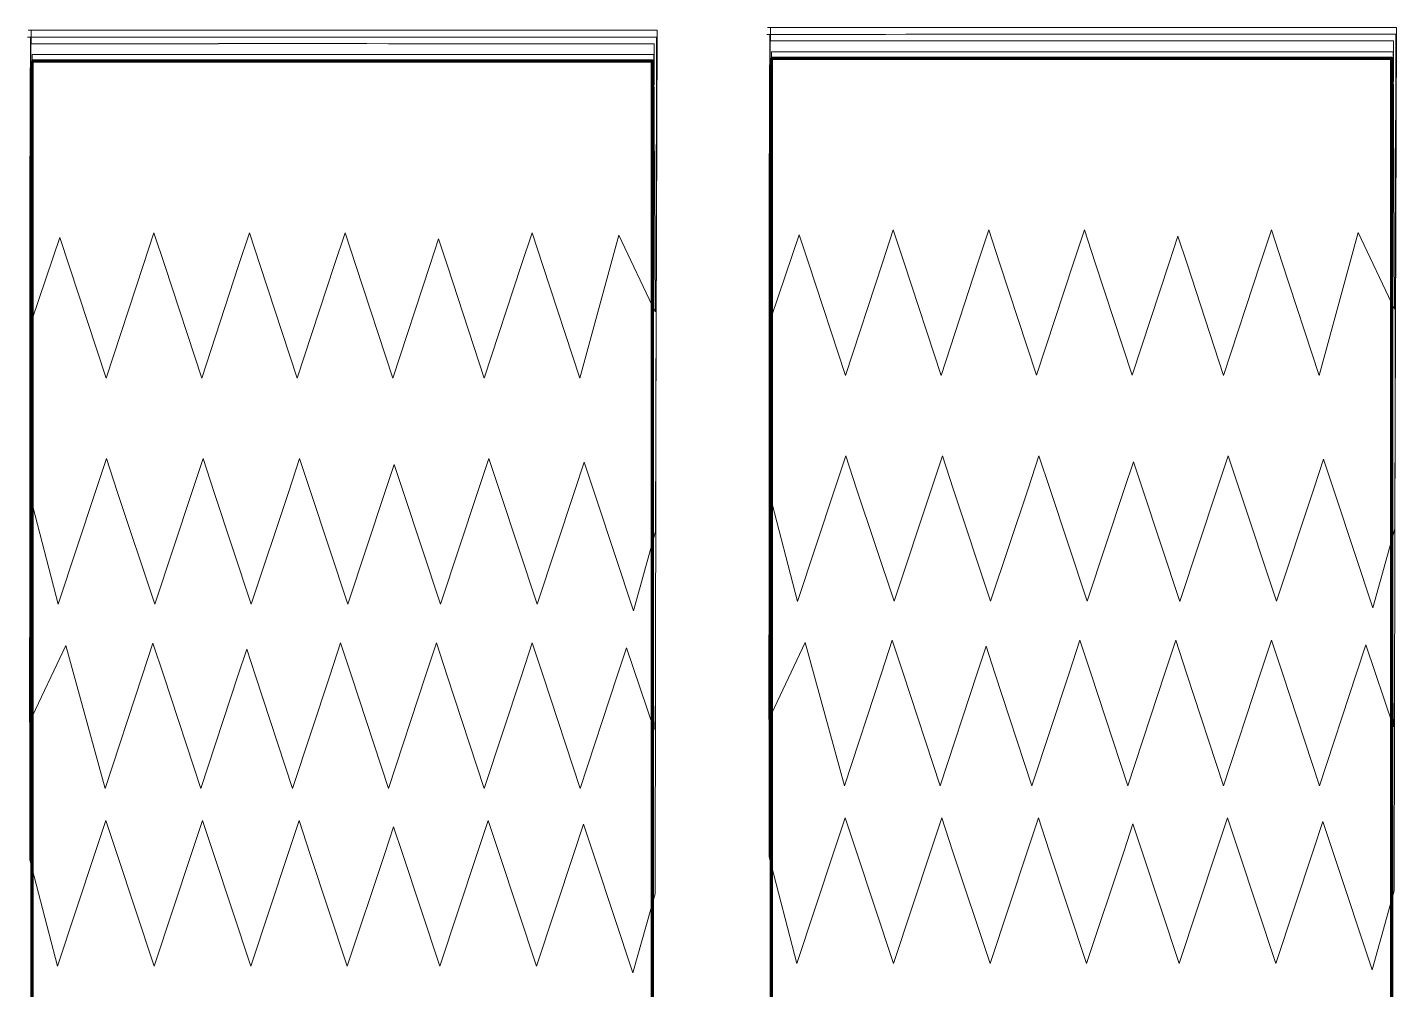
# Model space of a CAD drawing. Header units: centimetres. Extents: x -23.9 to 25.8, y -49.2 to 14.5.
# Drawn here: x 10.92 to 21.95, y 5.87 to 13.63 of the extents above; entities that cross this region are included whole.
import ezdxf

# ---------------------------------------------------------------- set-up
doc = ezdxf.new("R2010")
doc.units = ezdxf.units.CM
doc.header["$MEASUREMENT"] = 0
doc.layers.add('layer 1', color=7, linetype='Continuous')

msp = doc.modelspace()

# ---------------------------------------------------------------- linework, layer by layer
at = {"layer": 'layer 1', "color": 5, "lineweight": 18}
for points, knots in [([(10.95042, 13.6022), (10.93954, 12.96695), (10.94546, 9.83605), (10.94546, 9.83605), (10.94546, 9.83605), (10.94546, 9.83605), (11.16705, 8.97739), (11.16705, 8.97739), (11.16705, 8.97739), (11.16705, 8.97739), (11.46815, 9.88494), (11.46815, 9.88494), (11.46815, 9.88494), (11.46815, 9.88494), (11.5562, 10.15076), (11.5562, 10.15076), (11.5562, 10.15076), (11.5562, 10.15076), (11.64439, 9.88508), (11.64439, 9.88508), (11.64439, 9.88508), (11.64439, 9.88508), (11.94551, 8.97753), (11.94551, 8.97753), (11.94551, 8.97753), (11.94551, 8.97753), (12.2466, 9.88522), (12.2466, 9.88522), (12.2466, 9.88522), (12.2466, 9.88522), (12.33465, 10.1509), (12.33465, 10.1509), (12.33465, 10.1509), (12.33465, 10.1509), (12.42285, 9.88537), (12.42285, 9.88537), (12.42285, 9.88537), (12.42285, 9.88537), (12.72396, 8.97777), (12.72396, 8.97777), (12.72396, 8.97777), (12.72396, 8.97777), (13.02505, 9.88537), (13.02505, 9.88537), (13.02505, 9.88537), (13.02505, 9.88537), (13.11324, 10.15104), (13.11324, 10.15104), (13.11324, 10.15104), (13.11324, 10.15104), (13.2013, 9.88551), (13.2013, 9.88551), (13.2013, 9.88551), (13.2013, 9.88551), (13.50255, 8.97792), (13.50255, 8.97792), (13.50255, 8.97792), (13.50255, 8.97792), (13.8035, 9.88551), (13.8035, 9.88551), (13.8035, 9.88551), (13.8035, 9.88551), (13.8753, 10.10172), (13.8753, 10.10172), (13.8753, 10.10172), (13.8753, 10.10172), (13.94724, 9.88494), (13.94724, 9.88494), (13.94724, 9.88494), (13.94724, 9.88494), (14.24834, 8.97739), (14.24834, 8.97739), (14.24834, 8.97739), (14.24834, 8.97739), (14.54945, 9.88494), (14.54945, 9.88494), (14.54945, 9.88494), (14.54945, 9.88494), (14.6375, 10.15076), (14.6375, 10.15076), (14.6375, 10.15076), (14.6375, 10.15076), (14.72569, 9.88508), (14.72569, 9.88508), (14.72569, 9.88508), (14.72569, 9.88508), (15.02679, 8.97753), (15.02679, 8.97753), (15.02679, 8.97753), (15.02679, 8.97753), (15.3279, 9.88522), (15.3279, 9.88522), (15.3279, 9.88522), (15.3279, 9.88522), (15.40658, 10.1224), (15.40658, 10.1224), (15.40658, 10.1224), (15.40658, 10.1224), (15.50292, 9.83203), (15.50292, 9.83203), (15.50292, 9.83203), (15.50292, 9.83203), (15.80401, 8.92461), (15.80401, 8.92461), (15.80401, 8.92461), (15.80401, 8.92461), (15.98137, 9.56194), (15.98137, 9.56194), (15.98137, 9.56194), (15.98137, 9.56194), (15.99473, 13.60248), (15.99473, 13.60248), (15.99473, 13.60248), (14.42239, 13.60318), (12.60806, 13.60248), (10.92465, 13.6022), (10.92465, 13.6022), (10.92465, 13.6022), (10.95042, 13.6022), (10.95042, 13.6022)], [0, 0, 0, 0, 0.03225806, 0.03225806, 0.03225806, 0.03225806, 0.06451613, 0.06451613, 0.06451613, 0.06451613, 0.09677419, 0.09677419, 0.09677419, 0.09677419, 0.12903226, 0.12903226, 0.12903226, 0.12903226, 0.16129032, 0.16129032, 0.16129032, 0.16129032, 0.19354839, 0.19354839, 0.19354839, 0.19354839, 0.22580645, 0.22580645, 0.22580645, 0.22580645, 0.25806452, 0.25806452, 0.25806452, 0.25806452, 0.29032258, 0.29032258, 0.29032258, 0.29032258, 0.32258065, 0.32258065, 0.32258065, 0.32258065, 0.35483871, 0.35483871, 0.35483871, 0.35483871, 0.38709677, 0.38709677, 0.38709677, 0.38709677, 0.41935484, 0.41935484, 0.41935484, 0.41935484, 0.4516129, 0.4516129, 0.4516129, 0.4516129, 0.48387097, 0.48387097, 0.48387097, 0.48387097, 0.51612903, 0.51612903, 0.51612903, 0.51612903, 0.5483871, 0.5483871, 0.5483871, 0.5483871, 0.58064516, 0.58064516, 0.58064516, 0.58064516, 0.61290323, 0.61290323, 0.61290323, 0.61290323, 0.64516129, 0.64516129, 0.64516129, 0.64516129, 0.67741935, 0.67741935, 0.67741935, 0.67741935, 0.70967742, 0.70967742, 0.70967742, 0.70967742, 0.74193548, 0.74193548, 0.74193548, 0.74193548, 0.77419355, 0.77419355, 0.77419355, 0.77419355, 0.80645161, 0.80645161, 0.80645161, 0.80645161, 0.83870968, 0.83870968, 0.83870968, 0.83870968, 0.87096774, 0.87096774, 0.87096774, 0.87096774, 0.90322581, 0.90322581, 0.90322581, 0.90322581, 0.93548387, 0.93548387, 0.93548387, 0.93548387, 1, 1, 1, 1]), ([(16.90217, 13.56942), (16.89127, 12.934), (16.89721, 6.94038), (16.89721, 6.94038), (16.89721, 6.94038), (16.89721, 6.94038), (17.11879, 6.08186), (17.11879, 6.08186), (17.11879, 6.08186), (17.11879, 6.08186), (17.4199, 6.98941), (17.4199, 6.98941), (17.4199, 6.98941), (17.4199, 6.98941), (17.50809, 7.25509), (17.50809, 7.25509), (17.50809, 7.25509), (17.50809, 7.25509), (17.59615, 6.98941), (17.59615, 6.98941), (17.59615, 6.98941), (17.59615, 6.98941), (17.89738, 6.08196), (17.89738, 6.08196), (17.89738, 6.08196), (17.89738, 6.08196), (18.19835, 6.98955), (18.19835, 6.98955), (18.19835, 6.98955), (18.19835, 6.98955), (18.28654, 7.25537), (18.28654, 7.25537), (18.28654, 7.25537), (18.28654, 7.25537), (18.3746, 6.9897), (18.3746, 6.9897), (18.3746, 6.9897), (18.3746, 6.9897), (18.67583, 6.0821), (18.67583, 6.0821), (18.67583, 6.0821), (18.67583, 6.0821), (18.9768, 6.9897), (18.9768, 6.9897), (18.9768, 6.9897), (18.9768, 6.9897), (19.065, 7.25551), (19.065, 7.25551), (19.065, 7.25551), (19.065, 7.25551), (19.15319, 6.98984), (19.15319, 6.98984), (19.15319, 6.98984), (19.15319, 6.98984), (19.4543, 6.08224), (19.4543, 6.08224), (19.4543, 6.08224), (19.4543, 6.08224), (19.75526, 6.98998), (19.75526, 6.98998), (19.75526, 6.98998), (19.75526, 6.98998), (19.82706, 7.20619), (19.82706, 7.20619), (19.82706, 7.20619), (19.82706, 7.20619), (19.89898, 6.98927), (19.89898, 6.98927), (19.89898, 6.98927), (19.89898, 6.98927), (20.20009, 6.08186), (20.20009, 6.08186), (20.20009, 6.08186), (20.20009, 6.08186), (20.50118, 6.98941), (20.50118, 6.98941), (20.50118, 6.98941), (20.50118, 6.98941), (20.58924, 7.25509), (20.58924, 7.25509), (20.58924, 7.25509), (20.58924, 7.25509), (20.67743, 6.98941), (20.67743, 6.98941), (20.67743, 6.98941), (20.67743, 6.98941), (20.97854, 6.08196), (20.97854, 6.08196), (20.97854, 6.08196), (20.97854, 6.08196), (21.27963, 6.98955), (21.27963, 6.98955), (21.27963, 6.98955), (21.27963, 6.98955), (21.35833, 7.22687), (21.35833, 7.22687), (21.35833, 7.22687), (21.35833, 7.22687), (21.45465, 6.9365), (21.45465, 6.9365), (21.45465, 6.9365), (21.45465, 6.9365), (21.75574, 6.02894), (21.75574, 6.02894), (21.75574, 6.02894), (21.75574, 6.02894), (21.9331, 6.66627), (21.9331, 6.66627), (21.9331, 6.66627), (21.9331, 6.66627), (21.9466, 13.56957), (21.9466, 13.56957), (21.9466, 13.56957), (20.37413, 13.57024), (18.55995, 13.56957), (16.87654, 13.56942), (16.87654, 13.56942), (16.87654, 13.56942), (16.90217, 13.56942), (16.90217, 13.56942)], [0, 0, 0, 0, 0.03225806, 0.03225806, 0.03225806, 0.03225806, 0.06451613, 0.06451613, 0.06451613, 0.06451613, 0.09677419, 0.09677419, 0.09677419, 0.09677419, 0.12903226, 0.12903226, 0.12903226, 0.12903226, 0.16129032, 0.16129032, 0.16129032, 0.16129032, 0.19354839, 0.19354839, 0.19354839, 0.19354839, 0.22580645, 0.22580645, 0.22580645, 0.22580645, 0.25806452, 0.25806452, 0.25806452, 0.25806452, 0.29032258, 0.29032258, 0.29032258, 0.29032258, 0.32258065, 0.32258065, 0.32258065, 0.32258065, 0.35483871, 0.35483871, 0.35483871, 0.35483871, 0.38709677, 0.38709677, 0.38709677, 0.38709677, 0.41935484, 0.41935484, 0.41935484, 0.41935484, 0.4516129, 0.4516129, 0.4516129, 0.4516129, 0.48387097, 0.48387097, 0.48387097, 0.48387097, 0.51612903, 0.51612903, 0.51612903, 0.51612903, 0.5483871, 0.5483871, 0.5483871, 0.5483871, 0.58064516, 0.58064516, 0.58064516, 0.58064516, 0.61290323, 0.61290323, 0.61290323, 0.61290323, 0.64516129, 0.64516129, 0.64516129, 0.64516129, 0.67741935, 0.67741935, 0.67741935, 0.67741935, 0.70967742, 0.70967742, 0.70967742, 0.70967742, 0.74193548, 0.74193548, 0.74193548, 0.74193548, 0.77419355, 0.77419355, 0.77419355, 0.77419355, 0.80645161, 0.80645161, 0.80645161, 0.80645161, 0.83870968, 0.83870968, 0.83870968, 0.83870968, 0.87096774, 0.87096774, 0.87096774, 0.87096774, 0.90322581, 0.90322581, 0.90322581, 0.90322581, 0.93548387, 0.93548387, 0.93548387, 0.93548387, 1, 1, 1, 1]), ([(16.90713, 13.62467), (16.89623, 12.98939), (16.90217, 9.85848), (16.90217, 9.85848), (16.90217, 9.85848), (16.90217, 9.85848), (17.12375, 8.99982), (17.12375, 8.99982), (17.12375, 8.99982), (17.12375, 8.99982), (17.42486, 9.90741), (17.42486, 9.90741), (17.42486, 9.90741), (17.42486, 9.90741), (17.51305, 10.17323), (17.51305, 10.17323), (17.51305, 10.17323), (17.51305, 10.17323), (17.60111, 9.90756), (17.60111, 9.90756), (17.60111, 9.90756), (17.60111, 9.90756), (17.90234, 8.99996), (17.90234, 8.99996), (17.90234, 8.99996), (17.90234, 8.99996), (18.20331, 9.9077), (18.20331, 9.9077), (18.20331, 9.9077), (18.20331, 9.9077), (18.29151, 10.17337), (18.29151, 10.17337), (18.29151, 10.17337), (18.29151, 10.17337), (18.3797, 9.90784), (18.3797, 9.90784), (18.3797, 9.90784), (18.3797, 9.90784), (18.68079, 9.00025), (18.68079, 9.00025), (18.68079, 9.00025), (18.68079, 9.00025), (18.9819, 9.90784), (18.9819, 9.90784), (18.9819, 9.90784), (18.9819, 9.90784), (19.06996, 10.17351), (19.06996, 10.17351), (19.06996, 10.17351), (19.06996, 10.17351), (19.15815, 9.90798), (19.15815, 9.90798), (19.15815, 9.90798), (19.15815, 9.90798), (19.45924, 9.00039), (19.45924, 9.00039), (19.45924, 9.00039), (19.45924, 9.00039), (19.76036, 9.90798), (19.76036, 9.90798), (19.76036, 9.90798), (19.76036, 9.90798), (19.83202, 10.1242), (19.83202, 10.1242), (19.83202, 10.1242), (19.83202, 10.1242), (19.90394, 9.90741), (19.90394, 9.90741), (19.90394, 9.90741), (19.90394, 9.90741), (20.20505, 8.99982), (20.20505, 8.99982), (20.20505, 8.99982), (20.20505, 8.99982), (20.50614, 9.90741), (20.50614, 9.90741), (20.50614, 9.90741), (20.50614, 9.90741), (20.59434, 10.17323), (20.59434, 10.17323), (20.59434, 10.17323), (20.59434, 10.17323), (20.68239, 9.90756), (20.68239, 9.90756), (20.68239, 9.90756), (20.68239, 9.90756), (20.98364, 8.99996), (20.98364, 8.99996), (20.98364, 8.99996), (20.98364, 8.99996), (21.2846, 9.9077), (21.2846, 9.9077), (21.2846, 9.9077), (21.2846, 9.9077), (21.36329, 10.14483), (21.36329, 10.14483), (21.36329, 10.14483), (21.36329, 10.14483), (21.45961, 9.8545), (21.45961, 9.8545), (21.45961, 9.8545), (21.45961, 9.8545), (21.76084, 8.94705), (21.76084, 8.94705), (21.76084, 8.94705), (21.76084, 8.94705), (21.93807, 9.58441), (21.93807, 9.58441), (21.93807, 9.58441), (21.93807, 9.58441), (21.95157, 13.62495), (21.95157, 13.62495), (21.95157, 13.62495), (20.37909, 13.62562), (18.56491, 13.62495), (16.8815, 13.62467), (16.8815, 13.62467), (16.8815, 13.62467), (16.90713, 13.62467), (16.90713, 13.62467)], [0, 0, 0, 0, 0.03225806, 0.03225806, 0.03225806, 0.03225806, 0.06451613, 0.06451613, 0.06451613, 0.06451613, 0.09677419, 0.09677419, 0.09677419, 0.09677419, 0.12903226, 0.12903226, 0.12903226, 0.12903226, 0.16129032, 0.16129032, 0.16129032, 0.16129032, 0.19354839, 0.19354839, 0.19354839, 0.19354839, 0.22580645, 0.22580645, 0.22580645, 0.22580645, 0.25806452, 0.25806452, 0.25806452, 0.25806452, 0.29032258, 0.29032258, 0.29032258, 0.29032258, 0.32258065, 0.32258065, 0.32258065, 0.32258065, 0.35483871, 0.35483871, 0.35483871, 0.35483871, 0.38709677, 0.38709677, 0.38709677, 0.38709677, 0.41935484, 0.41935484, 0.41935484, 0.41935484, 0.4516129, 0.4516129, 0.4516129, 0.4516129, 0.48387097, 0.48387097, 0.48387097, 0.48387097, 0.51612903, 0.51612903, 0.51612903, 0.51612903, 0.5483871, 0.5483871, 0.5483871, 0.5483871, 0.58064516, 0.58064516, 0.58064516, 0.58064516, 0.61290323, 0.61290323, 0.61290323, 0.61290323, 0.64516129, 0.64516129, 0.64516129, 0.64516129, 0.67741935, 0.67741935, 0.67741935, 0.67741935, 0.70967742, 0.70967742, 0.70967742, 0.70967742, 0.74193548, 0.74193548, 0.74193548, 0.74193548, 0.77419355, 0.77419355, 0.77419355, 0.77419355, 0.80645161, 0.80645161, 0.80645161, 0.80645161, 0.83870968, 0.83870968, 0.83870968, 0.83870968, 0.87096774, 0.87096774, 0.87096774, 0.87096774, 0.90322581, 0.90322581, 0.90322581, 0.90322581, 0.93548387, 0.93548387, 0.93548387, 0.93548387, 1, 1, 1, 1]), ([(10.94546, 13.54695), (10.93444, 12.91153), (10.9405, 6.9179), (10.9405, 6.9179), (10.9405, 6.9179), (10.9405, 6.9179), (11.16209, 6.05924), (11.16209, 6.05924), (11.16209, 6.05924), (11.16209, 6.05924), (11.46318, 6.96694), (11.46318, 6.96694), (11.46318, 6.96694), (11.46318, 6.96694), (11.55124, 7.23265), (11.55124, 7.23265), (11.55124, 7.23265), (11.55124, 7.23265), (11.63945, 6.96694), (11.63945, 6.96694), (11.63945, 6.96694), (11.63945, 6.96694), (11.94054, 6.05953), (11.94054, 6.05953), (11.94054, 6.05953), (11.94054, 6.05953), (12.24164, 6.96708), (12.24164, 6.96708), (12.24164, 6.96708), (12.24164, 6.96708), (12.32969, 7.2329), (12.32969, 7.2329), (12.32969, 7.2329), (12.32969, 7.2329), (12.4179, 6.96722), (12.4179, 6.96722), (12.4179, 6.96722), (12.4179, 6.96722), (12.719, 6.05967), (12.719, 6.05967), (12.719, 6.05967), (12.719, 6.05967), (13.02009, 6.96722), (13.02009, 6.96722), (13.02009, 6.96722), (13.02009, 6.96722), (13.10815, 7.23304), (13.10815, 7.23304), (13.10815, 7.23304), (13.10815, 7.23304), (13.19636, 6.96736), (13.19636, 6.96736), (13.19636, 6.96736), (13.19636, 6.96736), (13.49745, 6.05981), (13.49745, 6.05981), (13.49745, 6.05981), (13.49745, 6.05981), (13.79854, 6.96751), (13.79854, 6.96751), (13.79854, 6.96751), (13.79854, 6.96751), (13.87034, 7.18372), (13.87034, 7.18372), (13.87034, 7.18372), (13.87034, 7.18372), (13.94228, 6.96684), (13.94228, 6.96684), (13.94228, 6.96684), (13.94228, 6.96684), (14.24337, 6.05924), (14.24337, 6.05924), (14.24337, 6.05924), (14.24337, 6.05924), (14.54448, 6.96694), (14.54448, 6.96694), (14.54448, 6.96694), (14.54448, 6.96694), (14.63254, 7.23265), (14.63254, 7.23265), (14.63254, 7.23265), (14.63254, 7.23265), (14.72073, 6.96694), (14.72073, 6.96694), (14.72073, 6.96694), (14.72073, 6.96694), (15.02183, 6.05953), (15.02183, 6.05953), (15.02183, 6.05953), (15.02183, 6.05953), (15.32294, 6.96708), (15.32294, 6.96708), (15.32294, 6.96708), (15.32294, 6.96708), (15.40162, 7.2044), (15.40162, 7.2044), (15.40162, 7.2044), (15.40162, 7.2044), (15.49795, 6.91402), (15.49795, 6.91402), (15.49795, 6.91402), (15.49795, 6.91402), (15.79905, 6.00647), (15.79905, 6.00647), (15.79905, 6.00647), (15.79905, 6.00647), (15.97641, 6.6438), (15.97641, 6.6438), (15.97641, 6.6438), (15.97641, 6.6438), (15.98977, 13.54709), (15.98977, 13.54709), (15.98977, 13.54709), (14.41743, 13.54776), (12.6031, 13.54709), (10.91969, 13.54695), (10.91969, 13.54695), (10.91969, 13.54695), (10.94546, 13.54695), (10.94546, 13.54695)], [0, 0, 0, 0, 0.03225806, 0.03225806, 0.03225806, 0.03225806, 0.06451613, 0.06451613, 0.06451613, 0.06451613, 0.09677419, 0.09677419, 0.09677419, 0.09677419, 0.12903226, 0.12903226, 0.12903226, 0.12903226, 0.16129032, 0.16129032, 0.16129032, 0.16129032, 0.19354839, 0.19354839, 0.19354839, 0.19354839, 0.22580645, 0.22580645, 0.22580645, 0.22580645, 0.25806452, 0.25806452, 0.25806452, 0.25806452, 0.29032258, 0.29032258, 0.29032258, 0.29032258, 0.32258065, 0.32258065, 0.32258065, 0.32258065, 0.35483871, 0.35483871, 0.35483871, 0.35483871, 0.38709677, 0.38709677, 0.38709677, 0.38709677, 0.41935484, 0.41935484, 0.41935484, 0.41935484, 0.4516129, 0.4516129, 0.4516129, 0.4516129, 0.48387097, 0.48387097, 0.48387097, 0.48387097, 0.51612903, 0.51612903, 0.51612903, 0.51612903, 0.5483871, 0.5483871, 0.5483871, 0.5483871, 0.58064516, 0.58064516, 0.58064516, 0.58064516, 0.61290323, 0.61290323, 0.61290323, 0.61290323, 0.64516129, 0.64516129, 0.64516129, 0.64516129, 0.67741935, 0.67741935, 0.67741935, 0.67741935, 0.70967742, 0.70967742, 0.70967742, 0.70967742, 0.74193548, 0.74193548, 0.74193548, 0.74193548, 0.77419355, 0.77419355, 0.77419355, 0.77419355, 0.80645161, 0.80645161, 0.80645161, 0.80645161, 0.83870968, 0.83870968, 0.83870968, 0.83870968, 0.87096774, 0.87096774, 0.87096774, 0.87096774, 0.90322581, 0.90322581, 0.90322581, 0.90322581, 0.93548387, 0.93548387, 0.93548387, 0.93548387, 1, 1, 1, 1]), ([(12.45979, 13.4946), (12.45979, 13.4946), (13.0569, 13.4946), (13.0569, 13.4946), (13.0569, 13.4946), (13.0569, 13.4946), (13.65414, 13.49446), (13.65414, 13.49446), (13.65414, 13.49446), (13.65414, 13.49446), (13.82886, 13.49432), (13.82886, 13.49432), (13.82886, 13.49432), (13.82886, 13.49432), (14.42611, 13.49432), (14.42611, 13.49432), (14.42611, 13.49432), (14.42611, 13.49432), (14.42611, 13.49418), (14.42611, 13.49418), (14.42611, 13.49418), (14.42611, 13.49418), (14.60085, 13.49418), (14.60085, 13.49418), (14.60085, 13.49418), (14.60085, 13.49418), (15.19809, 13.49404), (15.19809, 13.49404), (15.19809, 13.49404), (15.19809, 13.49404), (15.19795, 13.49404), (15.19795, 13.49404), (15.19795, 13.49404), (15.19795, 13.49404), (15.37282, 13.49404), (15.37282, 13.49404), (15.37282, 13.49404), (15.37282, 13.49404), (15.97006, 13.49389), (15.97006, 13.49389), (15.97006, 13.49389), (15.97006, 13.49389), (15.95173, 8.85734), (15.95173, 8.85734), (15.95173, 8.85734), (15.95173, 8.85734), (15.97006, 7.96576), (15.97006, 7.96576), (15.97006, 7.96576), (15.97006, 7.96576), (15.74627, 8.62556), (15.74627, 8.62556), (15.74627, 8.62556), (15.74627, 8.62556), (15.67145, 8.3982), (15.67145, 8.3982), (15.67145, 8.3982), (15.67145, 8.3982), (15.37282, 7.49075), (15.37282, 7.49075), (15.37282, 7.49075), (15.37282, 7.49075), (15.0742, 8.39834), (15.0742, 8.39834), (15.0742, 8.39834), (15.0742, 8.39834), (14.98683, 8.66415), (14.98683, 8.66415), (14.98683, 8.66415), (14.98683, 8.66415), (14.89946, 8.39848), (14.89946, 8.39848), (14.89946, 8.39848), (14.89946, 8.39848), (14.60085, 7.49089), (14.60085, 7.49089), (14.60085, 7.49089), (14.60085, 7.49089), (14.30222, 8.39858), (14.30222, 8.39858), (14.30222, 8.39858), (14.30222, 8.39858), (14.21485, 8.6643), (14.21485, 8.6643), (14.21485, 8.6643), (14.21485, 8.6643), (14.12749, 8.39858), (14.12749, 8.39858), (14.12749, 8.39858), (14.12749, 8.39858), (13.82886, 7.49103), (13.82886, 7.49103), (13.82886, 7.49103), (13.82886, 7.49103), (13.53025, 8.39872), (13.53025, 8.39872), (13.53025, 8.39872), (13.53025, 8.39872), (13.44288, 8.66444), (13.44288, 8.66444), (13.44288, 8.66444), (13.44288, 8.66444), (13.35551, 8.39887), (13.35551, 8.39887), (13.35551, 8.39887), (13.35551, 8.39887), (13.0569, 7.49131), (13.0569, 7.49131), (13.0569, 7.49131), (13.0569, 7.49131), (12.75827, 8.39887), (12.75827, 8.39887), (12.75827, 8.39887), (12.75827, 8.39887), (12.68717, 8.61508), (12.68717, 8.61508), (12.68717, 8.61508), (12.68717, 8.61508), (12.61578, 8.3982), (12.61578, 8.3982), (12.61578, 8.3982), (12.61578, 8.3982), (12.31717, 7.49075), (12.31717, 7.49075), (12.31717, 7.49075), (12.31717, 7.49075), (12.01867, 8.39834), (12.01867, 8.39834), (12.01867, 8.39834), (12.01867, 8.39834), (11.9313, 8.66401), (11.9313, 8.66401), (11.9313, 8.66401), (11.9313, 8.66401), (11.84381, 8.39848), (11.84381, 8.39848), (11.84381, 8.39848), (11.84381, 8.39848), (11.54518, 7.49089), (11.54518, 7.49089), (11.54518, 7.49089), (11.54518, 7.49089), (11.22989, 8.64443), (11.22989, 8.64443), (11.22989, 8.64443), (11.22989, 8.64443), (10.93692, 8.02489), (10.93692, 8.02489), (10.93692, 8.02489), (10.93692, 8.02489), (10.94753, 13.49389), (10.94753, 13.49389), (10.94753, 13.49389), (10.94753, 13.49389), (11.54532, 13.49418), (11.54532, 13.49418), (11.54532, 13.49418), (11.54532, 13.49418), (12.14242, 13.49418), (12.14242, 13.49418), (12.14242, 13.49418), (12.14242, 13.49418), (12.14242, 13.49404), (12.14242, 13.49404), (12.14242, 13.49404), (12.14242, 13.49404), (12.45993, 13.49404), (12.45993, 13.49404), (12.45993, 13.49404), (12.45993, 13.49404), (12.45979, 13.4946), (12.45979, 13.4946)], [0, 0, 0, 0, 0.02272727, 0.02272727, 0.02272727, 0.02272727, 0.04545455, 0.04545455, 0.04545455, 0.04545455, 0.06818182, 0.06818182, 0.06818182, 0.06818182, 0.09090909, 0.09090909, 0.09090909, 0.09090909, 0.11363636, 0.11363636, 0.11363636, 0.11363636, 0.13636364, 0.13636364, 0.13636364, 0.13636364, 0.15909091, 0.15909091, 0.15909091, 0.15909091, 0.18181818, 0.18181818, 0.18181818, 0.18181818, 0.20454545, 0.20454545, 0.20454545, 0.20454545, 0.22727273, 0.22727273, 0.22727273, 0.22727273, 0.25, 0.25, 0.25, 0.25, 0.27272727, 0.27272727, 0.27272727, 0.27272727, 0.29545455, 0.29545455, 0.29545455, 0.29545455, 0.31818182, 0.31818182, 0.31818182, 0.31818182, 0.34090909, 0.34090909, 0.34090909, 0.34090909, 0.36363636, 0.36363636, 0.36363636, 0.36363636, 0.38636364, 0.38636364, 0.38636364, 0.38636364, 0.40909091, 0.40909091, 0.40909091, 0.40909091, 0.43181818, 0.43181818, 0.43181818, 0.43181818, 0.45454545, 0.45454545, 0.45454545, 0.45454545, 0.47727273, 0.47727273, 0.47727273, 0.47727273, 0.5, 0.5, 0.5, 0.5, 0.52272727, 0.52272727, 0.52272727, 0.52272727, 0.54545455, 0.54545455, 0.54545455, 0.54545455, 0.56818182, 0.56818182, 0.56818182, 0.56818182, 0.59090909, 0.59090909, 0.59090909, 0.59090909, 0.61363636, 0.61363636, 0.61363636, 0.61363636, 0.63636364, 0.63636364, 0.63636364, 0.63636364, 0.65909091, 0.65909091, 0.65909091, 0.65909091, 0.68181818, 0.68181818, 0.68181818, 0.68181818, 0.70454545, 0.70454545, 0.70454545, 0.70454545, 0.72727273, 0.72727273, 0.72727273, 0.72727273, 0.75, 0.75, 0.75, 0.75, 0.77272727, 0.77272727, 0.77272727, 0.77272727, 0.79545455, 0.79545455, 0.79545455, 0.79545455, 0.81818182, 0.81818182, 0.81818182, 0.81818182, 0.84090909, 0.84090909, 0.84090909, 0.84090909, 0.86363636, 0.86363636, 0.86363636, 0.86363636, 0.88636364, 0.88636364, 0.88636364, 0.88636364, 0.90909091, 0.90909091, 0.90909091, 0.90909091, 0.93181818, 0.93181818, 0.93181818, 0.93181818, 0.95454545, 0.95454545, 0.95454545, 0.95454545, 1, 1, 1, 1]), ([(18.41649, 13.51704), (18.41649, 13.51704), (19.01373, 13.51704), (19.01373, 13.51704), (19.01373, 13.51704), (19.01373, 13.51704), (19.61084, 13.5169), (19.61084, 13.5169), (19.61084, 13.5169), (19.61084, 13.5169), (19.78571, 13.51675), (19.78571, 13.51675), (19.78571, 13.51675), (19.78571, 13.51675), (20.38282, 13.51675), (20.38282, 13.51675), (20.38282, 13.51675), (20.38282, 13.51675), (20.38282, 13.51665), (20.38282, 13.51665), (20.38282, 13.51665), (20.38282, 13.51665), (20.55768, 13.51665), (20.55768, 13.51665), (20.55768, 13.51665), (20.55768, 13.51665), (21.15479, 13.51651), (21.15479, 13.51651), (21.15479, 13.51651), (21.15479, 13.51651), (21.32967, 13.51651), (21.32967, 13.51651), (21.32967, 13.51651), (21.32967, 13.51651), (21.92677, 13.51637), (21.92677, 13.51637), (21.92677, 13.51637), (21.92677, 13.51637), (21.90845, 8.87981), (21.90845, 8.87981), (21.90845, 8.87981), (21.90845, 8.87981), (21.92677, 7.98823), (21.92677, 7.98823), (21.92677, 7.98823), (21.92677, 7.98823), (21.70297, 8.64803), (21.70297, 8.64803), (21.70297, 8.64803), (21.70297, 8.64803), (21.62814, 8.42063), (21.62814, 8.42063), (21.62814, 8.42063), (21.62814, 8.42063), (21.32953, 7.51322), (21.32953, 7.51322), (21.32953, 7.51322), (21.32953, 7.51322), (21.03104, 8.42077), (21.03104, 8.42077), (21.03104, 8.42077), (21.03104, 8.42077), (20.94353, 8.68663), (20.94353, 8.68663), (20.94353, 8.68663), (20.94353, 8.68663), (20.85618, 8.42091), (20.85618, 8.42091), (20.85618, 8.42091), (20.85618, 8.42091), (20.55755, 7.51336), (20.55755, 7.51336), (20.55755, 7.51336), (20.55755, 7.51336), (20.25907, 8.42106), (20.25907, 8.42106), (20.25907, 8.42106), (20.25907, 8.42106), (20.17156, 8.68673), (20.17156, 8.68673), (20.17156, 8.68673), (20.17156, 8.68673), (20.08419, 8.42106), (20.08419, 8.42106), (20.08419, 8.42106), (20.08419, 8.42106), (19.78558, 7.5135), (19.78558, 7.5135), (19.78558, 7.5135), (19.78558, 7.5135), (19.48695, 8.4212), (19.48695, 8.4212), (19.48695, 8.4212), (19.48695, 8.4212), (19.39958, 8.68687), (19.39958, 8.68687), (19.39958, 8.68687), (19.39958, 8.68687), (19.31222, 8.42134), (19.31222, 8.42134), (19.31222, 8.42134), (19.31222, 8.42134), (19.01359, 7.51375), (19.01359, 7.51375), (19.01359, 7.51375), (19.01359, 7.51375), (18.71512, 8.42134), (18.71512, 8.42134), (18.71512, 8.42134), (18.71512, 8.42134), (18.644, 8.63756), (18.644, 8.63756), (18.644, 8.63756), (18.644, 8.63756), (18.57263, 8.42063), (18.57263, 8.42063), (18.57263, 8.42063), (18.57263, 8.42063), (18.274, 7.51322), (18.274, 7.51322), (18.274, 7.51322), (18.274, 7.51322), (17.97539, 8.42077), (17.97539, 8.42077), (17.97539, 8.42077), (17.97539, 8.42077), (17.88802, 8.68649), (17.88802, 8.68649), (17.88802, 8.68649), (17.88802, 8.68649), (17.80065, 8.42091), (17.80065, 8.42091), (17.80065, 8.42091), (17.80065, 8.42091), (17.50203, 7.51336), (17.50203, 7.51336), (17.50203, 7.51336), (17.50203, 7.51336), (17.1866, 8.66691), (17.1866, 8.66691), (17.1866, 8.66691), (17.1866, 8.66691), (16.89362, 8.04732), (16.89362, 8.04732), (16.89362, 8.04732), (16.89362, 8.04732), (16.90423, 13.51637), (16.90423, 13.51637), (16.90423, 13.51637), (16.90423, 13.51637), (17.50203, 13.51665), (17.50203, 13.51665), (17.50203, 13.51665), (17.50203, 13.51665), (18.09928, 13.51665), (18.09928, 13.51665), (18.09928, 13.51665), (18.09928, 13.51665), (18.09928, 13.51651), (18.09928, 13.51651), (18.09928, 13.51651), (18.09928, 13.51651), (18.41676, 13.51651), (18.41676, 13.51651), (18.41676, 13.51651), (18.41676, 13.51651), (18.41649, 13.51704), (18.41649, 13.51704)], [0, 0, 0, 0, 0.02325581, 0.02325581, 0.02325581, 0.02325581, 0.04651163, 0.04651163, 0.04651163, 0.04651163, 0.06976744, 0.06976744, 0.06976744, 0.06976744, 0.09302326, 0.09302326, 0.09302326, 0.09302326, 0.11627907, 0.11627907, 0.11627907, 0.11627907, 0.13953488, 0.13953488, 0.13953488, 0.13953488, 0.1627907, 0.1627907, 0.1627907, 0.1627907, 0.18604651, 0.18604651, 0.18604651, 0.18604651, 0.20930233, 0.20930233, 0.20930233, 0.20930233, 0.23255814, 0.23255814, 0.23255814, 0.23255814, 0.25581395, 0.25581395, 0.25581395, 0.25581395, 0.27906977, 0.27906977, 0.27906977, 0.27906977, 0.30232558, 0.30232558, 0.30232558, 0.30232558, 0.3255814, 0.3255814, 0.3255814, 0.3255814, 0.34883721, 0.34883721, 0.34883721, 0.34883721, 0.37209302, 0.37209302, 0.37209302, 0.37209302, 0.39534884, 0.39534884, 0.39534884, 0.39534884, 0.41860465, 0.41860465, 0.41860465, 0.41860465, 0.44186047, 0.44186047, 0.44186047, 0.44186047, 0.46511628, 0.46511628, 0.46511628, 0.46511628, 0.48837209, 0.48837209, 0.48837209, 0.48837209, 0.51162791, 0.51162791, 0.51162791, 0.51162791, 0.53488372, 0.53488372, 0.53488372, 0.53488372, 0.55813953, 0.55813953, 0.55813953, 0.55813953, 0.58139535, 0.58139535, 0.58139535, 0.58139535, 0.60465116, 0.60465116, 0.60465116, 0.60465116, 0.62790698, 0.62790698, 0.62790698, 0.62790698, 0.65116279, 0.65116279, 0.65116279, 0.65116279, 0.6744186, 0.6744186, 0.6744186, 0.6744186, 0.69767442, 0.69767442, 0.69767442, 0.69767442, 0.72093023, 0.72093023, 0.72093023, 0.72093023, 0.74418605, 0.74418605, 0.74418605, 0.74418605, 0.76744186, 0.76744186, 0.76744186, 0.76744186, 0.79069767, 0.79069767, 0.79069767, 0.79069767, 0.81395349, 0.81395349, 0.81395349, 0.81395349, 0.8372093, 0.8372093, 0.8372093, 0.8372093, 0.86046512, 0.86046512, 0.86046512, 0.86046512, 0.88372093, 0.88372093, 0.88372093, 0.88372093, 0.90697674, 0.90697674, 0.90697674, 0.90697674, 0.93023256, 0.93023256, 0.93023256, 0.93023256, 0.95348837, 0.95348837, 0.95348837, 0.95348837, 1, 1, 1, 1]), ([(14.45905, 13.40736), (14.45905, 13.40736), (13.8636, 13.40722), (13.8636, 13.40722), (13.8636, 13.40722), (13.8636, 13.40722), (13.26827, 13.40722), (13.26827, 13.40722), (13.26827, 13.40722), (13.26827, 13.40722), (13.26827, 13.40708), (13.26827, 13.40708), (13.26827, 13.40708), (13.26827, 13.40708), (13.09396, 13.40708), (13.09396, 13.40708), (13.09396, 13.40708), (13.09396, 13.40708), (12.49851, 13.40693), (12.49851, 13.40693), (12.49851, 13.40693), (12.49851, 13.40693), (12.32418, 13.40693), (12.32418, 13.40693), (12.32418, 13.40693), (12.32418, 13.40693), (11.72887, 13.40679), (11.72887, 13.40679), (11.72887, 13.40679), (11.72887, 13.40679), (11.55456, 13.40665), (11.55456, 13.40665), (11.55456, 13.40665), (11.55456, 13.40665), (10.9591, 13.40665), (10.9591, 13.40665), (10.9591, 13.40665), (10.9591, 13.35374), (10.96834, 11.71953), (10.9591, 11.27319), (10.9591, 11.27319), (10.9591, 11.27319), (11.18235, 11.93218), (11.18235, 11.93218), (11.18235, 11.93218), (11.18235, 11.93218), (11.25691, 11.70506), (11.25691, 11.70506), (11.25691, 11.70506), (11.25691, 11.70506), (11.5547, 10.79874), (11.5547, 10.79874), (11.5547, 10.79874), (11.5547, 10.79874), (11.85235, 11.70521), (11.85235, 11.70521), (11.85235, 11.70521), (11.85235, 11.70521), (11.93945, 11.97046), (11.93945, 11.97046), (11.93945, 11.97046), (11.93945, 11.97046), (12.02653, 11.70521), (12.02653, 11.70521), (12.02653, 11.70521), (12.02653, 11.70521), (12.32432, 10.79888), (12.32432, 10.79888), (12.32432, 10.79888), (12.32432, 10.79888), (12.62197, 11.70535), (12.62197, 11.70535), (12.62197, 11.70535), (12.62197, 11.70535), (12.70907, 11.9706), (12.70907, 11.9706), (12.70907, 11.9706), (12.70907, 11.9706), (12.79631, 11.70535), (12.79631, 11.70535), (12.79631, 11.70535), (12.79631, 11.70535), (13.09396, 10.79899), (13.09396, 10.79899), (13.09396, 10.79899), (13.09396, 10.79899), (13.39161, 11.70549), (13.39161, 11.70549), (13.39161, 11.70549), (13.39161, 11.70549), (13.47885, 11.97088), (13.47885, 11.97088), (13.47885, 11.97088), (13.47885, 11.97088), (13.56595, 11.70563), (13.56595, 11.70563), (13.56595, 11.70563), (13.56595, 11.70563), (13.86374, 10.79927), (13.86374, 10.79927), (13.86374, 10.79927), (13.86374, 10.79927), (14.16139, 11.70577), (14.16139, 11.70577), (14.16139, 11.70577), (14.16139, 11.70577), (14.23222, 11.92156), (14.23222, 11.92156), (14.23222, 11.92156), (14.23222, 11.92156), (14.30347, 11.70506), (14.30347, 11.70506), (14.30347, 11.70506), (14.30347, 11.70506), (14.60112, 10.79874), (14.60112, 10.79874), (14.60112, 10.79874), (14.60112, 10.79874), (14.89878, 11.70521), (14.89878, 11.70521), (14.89878, 11.70521), (14.89878, 11.70521), (14.98587, 11.97046), (14.98587, 11.97046), (14.98587, 11.97046), (14.98587, 11.97046), (15.07309, 11.70521), (15.07309, 11.70521), (15.07309, 11.70521), (15.07309, 11.70521), (15.37088, 10.79888), (15.37088, 10.79888), (15.37088, 10.79888), (15.37088, 10.79888), (15.68522, 11.95091), (15.68522, 11.95091), (15.68522, 11.95091), (15.68522, 11.95091), (15.97737, 11.33218), (15.97737, 11.33218), (15.97737, 11.33218), (15.97737, 11.33218), (15.96676, 13.40665), (15.96676, 13.40665), (15.96676, 13.40665), (15.96676, 13.40665), (15.37075, 13.40693), (15.37075, 13.40693), (15.37075, 13.40693), (15.37075, 13.40693), (14.7753, 13.40679), (14.7753, 13.40679), (14.7753, 13.40679), (14.7753, 13.40679), (14.77544, 13.40679), (14.77544, 13.40679), (14.77544, 13.40679), (14.77544, 13.40679), (14.60112, 13.40665), (14.60112, 13.40665), (14.60112, 13.40665), (14.60112, 13.40665), (14.45877, 13.40665), (14.45877, 13.40665), (14.45877, 13.40665), (14.45877, 13.40665), (14.45905, 13.40736), (14.45905, 13.40736)], [0, 0, 0, 0, 0.02325581, 0.02325581, 0.02325581, 0.02325581, 0.04651163, 0.04651163, 0.04651163, 0.04651163, 0.06976744, 0.06976744, 0.06976744, 0.06976744, 0.09302326, 0.09302326, 0.09302326, 0.09302326, 0.11627907, 0.11627907, 0.11627907, 0.11627907, 0.13953488, 0.13953488, 0.13953488, 0.13953488, 0.1627907, 0.1627907, 0.1627907, 0.1627907, 0.18604651, 0.18604651, 0.18604651, 0.18604651, 0.20930233, 0.20930233, 0.20930233, 0.20930233, 0.23255814, 0.23255814, 0.23255814, 0.23255814, 0.25581395, 0.25581395, 0.25581395, 0.25581395, 0.27906977, 0.27906977, 0.27906977, 0.27906977, 0.30232558, 0.30232558, 0.30232558, 0.30232558, 0.3255814, 0.3255814, 0.3255814, 0.3255814, 0.34883721, 0.34883721, 0.34883721, 0.34883721, 0.37209302, 0.37209302, 0.37209302, 0.37209302, 0.39534884, 0.39534884, 0.39534884, 0.39534884, 0.41860465, 0.41860465, 0.41860465, 0.41860465, 0.44186047, 0.44186047, 0.44186047, 0.44186047, 0.46511628, 0.46511628, 0.46511628, 0.46511628, 0.48837209, 0.48837209, 0.48837209, 0.48837209, 0.51162791, 0.51162791, 0.51162791, 0.51162791, 0.53488372, 0.53488372, 0.53488372, 0.53488372, 0.55813953, 0.55813953, 0.55813953, 0.55813953, 0.58139535, 0.58139535, 0.58139535, 0.58139535, 0.60465116, 0.60465116, 0.60465116, 0.60465116, 0.62790698, 0.62790698, 0.62790698, 0.62790698, 0.65116279, 0.65116279, 0.65116279, 0.65116279, 0.6744186, 0.6744186, 0.6744186, 0.6744186, 0.69767442, 0.69767442, 0.69767442, 0.69767442, 0.72093023, 0.72093023, 0.72093023, 0.72093023, 0.74418605, 0.74418605, 0.74418605, 0.74418605, 0.76744186, 0.76744186, 0.76744186, 0.76744186, 0.79069767, 0.79069767, 0.79069767, 0.79069767, 0.81395349, 0.81395349, 0.81395349, 0.81395349, 0.8372093, 0.8372093, 0.8372093, 0.8372093, 0.86046512, 0.86046512, 0.86046512, 0.86046512, 0.88372093, 0.88372093, 0.88372093, 0.88372093, 0.90697674, 0.90697674, 0.90697674, 0.90697674, 0.93023256, 0.93023256, 0.93023256, 0.93023256, 0.95348837, 0.95348837, 0.95348837, 0.95348837, 1, 1, 1, 1]), ([(20.41574, 13.42983), (20.41574, 13.42983), (19.82043, 13.42969), (19.82043, 13.42969), (19.82043, 13.42969), (19.82043, 13.42969), (19.22499, 13.42969), (19.22499, 13.42969), (19.22499, 13.42969), (19.22499, 13.42969), (19.22499, 13.42955), (19.22499, 13.42955), (19.22499, 13.42955), (19.22499, 13.42955), (19.05066, 13.42955), (19.05066, 13.42955), (19.05066, 13.42955), (19.05066, 13.42955), (18.45521, 13.42941), (18.45521, 13.42941), (18.45521, 13.42941), (18.45521, 13.42941), (18.28103, 13.42941), (18.28103, 13.42941), (18.28103, 13.42941), (18.28103, 13.42941), (17.68559, 13.42927), (17.68559, 13.42927), (17.68559, 13.42927), (17.68559, 13.42927), (17.51126, 13.42912), (17.51126, 13.42912), (17.51126, 13.42912), (17.51126, 13.42912), (16.91595, 13.42912), (16.91595, 13.42912), (16.91595, 13.42912), (16.91595, 13.37621), (16.92503, 11.742), (16.91595, 11.29567), (16.91595, 11.29567), (16.91595, 11.29567), (17.13905, 11.95462), (17.13905, 11.95462), (17.13905, 11.95462), (17.13905, 11.95462), (17.2136, 11.72754), (17.2136, 11.72754), (17.2136, 11.72754), (17.2136, 11.72754), (17.51139, 10.82118), (17.51139, 10.82118), (17.51139, 10.82118), (17.51139, 10.82118), (17.80905, 11.72768), (17.80905, 11.72768), (17.80905, 11.72768), (17.80905, 11.72768), (17.89614, 11.99293), (17.89614, 11.99293), (17.89614, 11.99293), (17.89614, 11.99293), (17.98338, 11.72768), (17.98338, 11.72768), (17.98338, 11.72768), (17.98338, 11.72768), (18.28103, 10.82132), (18.28103, 10.82132), (18.28103, 10.82132), (18.28103, 10.82132), (18.57869, 11.72782), (18.57869, 11.72782), (18.57869, 11.72782), (18.57869, 11.72782), (18.66592, 11.99321), (18.66592, 11.99321), (18.66592, 11.99321), (18.66592, 11.99321), (18.753, 11.72782), (18.753, 11.72782), (18.753, 11.72782), (18.753, 11.72782), (19.05079, 10.82146), (19.05079, 10.82146), (19.05079, 10.82146), (19.05079, 10.82146), (19.34846, 11.72792), (19.34846, 11.72792), (19.34846, 11.72792), (19.34846, 11.72792), (19.43555, 11.99335), (19.43555, 11.99335), (19.43555, 11.99335), (19.43555, 11.99335), (19.52264, 11.72807), (19.52264, 11.72807), (19.52264, 11.72807), (19.52264, 11.72807), (19.82043, 10.82174), (19.82043, 10.82174), (19.82043, 10.82174), (19.82043, 10.82174), (20.11809, 11.72821), (20.11809, 11.72821), (20.11809, 11.72821), (20.11809, 11.72821), (20.18907, 11.944), (20.18907, 11.944), (20.18907, 11.944), (20.18907, 11.944), (20.26016, 11.72754), (20.26016, 11.72754), (20.26016, 11.72754), (20.26016, 11.72754), (20.55796, 10.82118), (20.55796, 10.82118), (20.55796, 10.82118), (20.55796, 10.82118), (20.85561, 11.72768), (20.85561, 11.72768), (20.85561, 11.72768), (20.85561, 11.72768), (20.94271, 11.99293), (20.94271, 11.99293), (20.94271, 11.99293), (20.94271, 11.99293), (21.02981, 11.72768), (21.02981, 11.72768), (21.02981, 11.72768), (21.02981, 11.72768), (21.3276, 10.82132), (21.3276, 10.82132), (21.3276, 10.82132), (21.3276, 10.82132), (21.64207, 11.97335), (21.64207, 11.97335), (21.64207, 11.97335), (21.64207, 11.97335), (21.93406, 11.35461), (21.93406, 11.35461), (21.93406, 11.35461), (21.93406, 11.35461), (21.92359, 13.42912), (21.92359, 13.42912), (21.92359, 13.42912), (21.92359, 13.42912), (21.32746, 13.42941), (21.32746, 13.42941), (21.32746, 13.42941), (21.32746, 13.42941), (20.73215, 13.42927), (20.73215, 13.42927), (20.73215, 13.42927), (20.73215, 13.42927), (20.55782, 13.42912), (20.55782, 13.42912), (20.55782, 13.42912), (20.55782, 13.42912), (20.41561, 13.42912), (20.41561, 13.42912), (20.41561, 13.42912), (20.41561, 13.42912), (20.41574, 13.42983), (20.41574, 13.42983)], [0, 0, 0, 0, 0.02380952, 0.02380952, 0.02380952, 0.02380952, 0.04761905, 0.04761905, 0.04761905, 0.04761905, 0.07142857, 0.07142857, 0.07142857, 0.07142857, 0.0952381, 0.0952381, 0.0952381, 0.0952381, 0.11904762, 0.11904762, 0.11904762, 0.11904762, 0.14285714, 0.14285714, 0.14285714, 0.14285714, 0.16666667, 0.16666667, 0.16666667, 0.16666667, 0.19047619, 0.19047619, 0.19047619, 0.19047619, 0.21428571, 0.21428571, 0.21428571, 0.21428571, 0.23809524, 0.23809524, 0.23809524, 0.23809524, 0.26190476, 0.26190476, 0.26190476, 0.26190476, 0.28571429, 0.28571429, 0.28571429, 0.28571429, 0.30952381, 0.30952381, 0.30952381, 0.30952381, 0.33333333, 0.33333333, 0.33333333, 0.33333333, 0.35714286, 0.35714286, 0.35714286, 0.35714286, 0.38095238, 0.38095238, 0.38095238, 0.38095238, 0.4047619, 0.4047619, 0.4047619, 0.4047619, 0.42857143, 0.42857143, 0.42857143, 0.42857143, 0.45238095, 0.45238095, 0.45238095, 0.45238095, 0.47619048, 0.47619048, 0.47619048, 0.47619048, 0.5, 0.5, 0.5, 0.5, 0.52380952, 0.52380952, 0.52380952, 0.52380952, 0.54761905, 0.54761905, 0.54761905, 0.54761905, 0.57142857, 0.57142857, 0.57142857, 0.57142857, 0.5952381, 0.5952381, 0.5952381, 0.5952381, 0.61904762, 0.61904762, 0.61904762, 0.61904762, 0.64285714, 0.64285714, 0.64285714, 0.64285714, 0.66666667, 0.66666667, 0.66666667, 0.66666667, 0.69047619, 0.69047619, 0.69047619, 0.69047619, 0.71428571, 0.71428571, 0.71428571, 0.71428571, 0.73809524, 0.73809524, 0.73809524, 0.73809524, 0.76190476, 0.76190476, 0.76190476, 0.76190476, 0.78571429, 0.78571429, 0.78571429, 0.78571429, 0.80952381, 0.80952381, 0.80952381, 0.80952381, 0.83333333, 0.83333333, 0.83333333, 0.83333333, 0.85714286, 0.85714286, 0.85714286, 0.85714286, 0.88095238, 0.88095238, 0.88095238, 0.88095238, 0.9047619, 0.9047619, 0.9047619, 0.9047619, 0.92857143, 0.92857143, 0.92857143, 0.92857143, 0.95238095, 0.95238095, 0.95238095, 0.95238095, 1, 1, 1, 1])]:
    msp.add_open_spline(points, degree=3, knots=knots, dxfattribs=at)
at = {"layer": 'layer 1', "color": 1, "lineweight": 90}
for points in [[(10.95869, 13.35486), (10.95869, 13.35486), (10.95869, 5.76489), (10.95869, 5.76489), (10.95869, 5.76489), (10.95869, 5.76489), (10.96076, 5.76489), (10.96076, 5.76489), (10.96076, 5.76489), (10.96076, 5.76489), (10.95869, 4.72419), (10.95869, 4.72419), (10.95869, 4.72419), (10.95869, 4.72419), (11.25167, 5.34392), (11.25167, 5.34392), (11.25167, 5.34392), (11.25167, 5.34392), (11.56599, 4.51171), (11.56599, 4.51171), (11.56599, 4.51171), (11.56599, 4.51171), (11.56833, 4.51171), (11.56833, 4.51171), (11.56833, 4.51171), (11.56833, 4.51171), (11.86571, 5.09778), (11.86571, 5.09778), (11.86571, 5.09778), (11.86571, 5.09778), (11.95309, 5.36332), (11.95309, 5.36332), (11.95309, 5.36332), (11.95309, 5.36332), (12.04046, 5.09764), (12.04046, 5.09764), (12.04046, 5.09764), (12.04046, 5.09764), (12.3377, 4.51171), (12.3377, 4.51171), (12.3377, 4.51171), (12.3377, 4.51171), (12.34032, 4.51171), (12.34032, 4.51171), (12.34032, 4.51171), (12.34032, 4.51171), (12.6377, 5.09764), (12.6377, 5.09764), (12.6377, 5.09764), (12.6377, 5.09764), (12.70893, 5.31442), (12.70893, 5.31442), (12.70893, 5.31442), (12.70893, 5.31442), (12.78005, 5.09835), (12.78005, 5.09835), (12.78005, 5.09835), (12.78005, 5.09835), (13.07757, 4.51171), (13.07757, 4.51171), (13.07757, 4.51171), (13.07757, 4.51171), (13.07976, 4.51171), (13.07976, 4.51171), (13.07976, 4.51171), (13.07976, 4.51171), (13.37729, 5.09821), (13.37729, 5.09821), (13.37729, 5.09821), (13.37729, 5.09821), (13.46465, 5.36374), (13.46465, 5.36374), (13.46465, 5.36374), (13.46465, 5.36374), (13.55202, 5.09807), (13.55202, 5.09807), (13.55202, 5.09807), (13.55202, 5.09807), (13.8494, 4.51171), (13.8494, 4.51171), (13.8494, 4.51171), (13.8494, 4.51171), (13.85174, 4.51171), (13.85174, 4.51171), (13.85174, 4.51171), (13.85174, 4.51171), (14.14926, 5.09792), (14.14926, 5.09792), (14.14926, 5.09792), (14.14926, 5.09792), (14.23663, 5.3636), (14.23663, 5.3636), (14.23663, 5.3636), (14.23663, 5.3636), (14.32414, 5.09792), (14.32414, 5.09792), (14.32414, 5.09792), (14.32414, 5.09792), (14.62138, 4.51171), (14.62138, 4.51171), (14.62138, 4.51171), (14.62138, 4.51171), (14.62386, 4.51171), (14.62386, 4.51171), (14.62386, 4.51171), (14.62386, 4.51171), (14.92124, 5.09778), (14.92124, 5.09778), (14.92124, 5.09778), (14.92124, 5.09778), (15.0086, 5.36346), (15.0086, 5.36346), (15.0086, 5.36346), (15.0086, 5.36346), (15.09611, 5.09764), (15.09611, 5.09764), (15.09611, 5.09764), (15.09611, 5.09764), (15.39321, 4.51171), (15.39321, 4.51171), (15.39321, 4.51171), (15.39321, 4.51171), (15.39583, 4.51171), (15.39583, 4.51171), (15.39583, 4.51171), (15.39583, 4.51171), (15.69321, 5.09764), (15.69321, 5.09764), (15.69321, 5.09764), (15.69321, 5.09764), (15.76804, 5.32501), (15.76804, 5.32501), (15.76804, 5.32501), (15.76804, 5.32501), (15.95269, 4.78071), (15.95269, 4.78071), (15.95269, 4.78071), (15.95269, 4.78071), (15.95269, 13.35486), (15.95269, 13.35486), (15.95269, 13.35486), (15.95269, 13.35486), (10.95869, 13.35486), (10.95869, 13.35486)], [(16.91554, 13.3773), (16.91554, 13.3773), (16.91554, 5.78736), (16.91554, 5.78736), (16.91554, 5.78736), (16.91554, 5.78736), (16.91747, 5.78736), (16.91747, 5.78736), (16.91747, 5.78736), (16.91747, 5.78736), (16.91554, 4.74666), (16.91554, 4.74666), (16.91554, 4.74666), (16.91554, 4.74666), (17.2085, 5.36635), (17.2085, 5.36635), (17.2085, 5.36635), (17.2085, 5.36635), (17.5227, 4.53415), (17.5227, 4.53415), (17.5227, 4.53415), (17.5227, 4.53415), (17.52503, 4.53415), (17.52503, 4.53415), (17.52503, 4.53415), (17.52503, 4.53415), (17.82241, 5.12026), (17.82241, 5.12026), (17.82241, 5.12026), (17.82241, 5.12026), (17.90978, 5.38579), (17.90978, 5.38579), (17.90978, 5.38579), (17.90978, 5.38579), (17.99715, 5.12011), (17.99715, 5.12011), (17.99715, 5.12011), (17.99715, 5.12011), (18.2944, 4.53415), (18.2944, 4.53415), (18.2944, 4.53415), (18.2944, 4.53415), (18.29702, 4.53415), (18.29702, 4.53415), (18.29702, 4.53415), (18.29702, 4.53415), (18.5944, 5.12011), (18.5944, 5.12011), (18.5944, 5.12011), (18.5944, 5.12011), (18.66579, 5.33686), (18.66579, 5.33686), (18.66579, 5.33686), (18.66579, 5.33686), (18.73688, 5.12078), (18.73688, 5.12078), (18.73688, 5.12078), (18.73688, 5.12078), (19.03426, 4.53415), (19.03426, 4.53415), (19.03426, 4.53415), (19.03426, 4.53415), (19.03647, 4.53415), (19.03647, 4.53415), (19.03647, 4.53415), (19.03647, 4.53415), (19.33399, 5.12064), (19.33399, 5.12064), (19.33399, 5.12064), (19.33399, 5.12064), (19.4215, 5.38621), (19.4215, 5.38621), (19.4215, 5.38621), (19.4215, 5.38621), (19.50887, 5.12054), (19.50887, 5.12054), (19.50887, 5.12054), (19.50887, 5.12054), (19.80625, 4.53415), (19.80625, 4.53415), (19.80625, 4.53415), (19.80625, 4.53415), (19.80859, 4.53415), (19.80859, 4.53415), (19.80859, 4.53415), (19.80859, 4.53415), (20.10597, 5.1204), (20.10597, 5.1204), (20.10597, 5.1204), (20.10597, 5.1204), (20.19346, 5.38607), (20.19346, 5.38607), (20.19346, 5.38607), (20.19346, 5.38607), (20.28084, 5.1204), (20.28084, 5.1204), (20.28084, 5.1204), (20.28084, 5.1204), (20.57808, 4.53415), (20.57808, 4.53415), (20.57808, 4.53415), (20.57808, 4.53415), (20.5807, 4.53415), (20.5807, 4.53415), (20.5807, 4.53415), (20.5807, 4.53415), (20.87794, 5.12026), (20.87794, 5.12026), (20.87794, 5.12026), (20.87794, 5.12026), (20.96545, 5.38593), (20.96545, 5.38593), (20.96545, 5.38593), (20.96545, 5.38593), (21.05282, 5.12011), (21.05282, 5.12011), (21.05282, 5.12011), (21.05282, 5.12011), (21.35006, 4.53415), (21.35006, 4.53415), (21.35006, 4.53415), (21.35006, 4.53415), (21.35268, 4.53415), (21.35268, 4.53415), (21.35268, 4.53415), (21.35268, 4.53415), (21.64993, 5.12011), (21.64993, 5.12011), (21.64993, 5.12011), (21.64993, 5.12011), (21.72474, 5.34748), (21.72474, 5.34748), (21.72474, 5.34748), (21.72474, 5.34748), (21.9094, 4.80314), (21.9094, 4.80314), (21.9094, 4.80314), (21.9094, 4.80314), (21.9094, 13.3773), (21.9094, 13.3773), (21.9094, 13.3773), (21.9094, 13.3773), (16.91554, 13.3773), (16.91554, 13.3773)]]:
    msp.add_open_spline(points, degree=3, knots=[0, 0, 0, 0, 0.02702703, 0.02702703, 0.02702703, 0.02702703, 0.05405405, 0.05405405, 0.05405405, 0.05405405, 0.08108108, 0.08108108, 0.08108108, 0.08108108, 0.10810811, 0.10810811, 0.10810811, 0.10810811, 0.13513514, 0.13513514, 0.13513514, 0.13513514, 0.16216216, 0.16216216, 0.16216216, 0.16216216, 0.18918919, 0.18918919, 0.18918919, 0.18918919, 0.21621622, 0.21621622, 0.21621622, 0.21621622, 0.24324324, 0.24324324, 0.24324324, 0.24324324, 0.27027027, 0.27027027, 0.27027027, 0.27027027, 0.2972973, 0.2972973, 0.2972973, 0.2972973, 0.32432432, 0.32432432, 0.32432432, 0.32432432, 0.35135135, 0.35135135, 0.35135135, 0.35135135, 0.37837838, 0.37837838, 0.37837838, 0.37837838, 0.40540541, 0.40540541, 0.40540541, 0.40540541, 0.43243243, 0.43243243, 0.43243243, 0.43243243, 0.45945946, 0.45945946, 0.45945946, 0.45945946, 0.48648649, 0.48648649, 0.48648649, 0.48648649, 0.51351351, 0.51351351, 0.51351351, 0.51351351, 0.54054054, 0.54054054, 0.54054054, 0.54054054, 0.56756757, 0.56756757, 0.56756757, 0.56756757, 0.59459459, 0.59459459, 0.59459459, 0.59459459, 0.62162162, 0.62162162, 0.62162162, 0.62162162, 0.64864865, 0.64864865, 0.64864865, 0.64864865, 0.67567568, 0.67567568, 0.67567568, 0.67567568, 0.7027027, 0.7027027, 0.7027027, 0.7027027, 0.72972973, 0.72972973, 0.72972973, 0.72972973, 0.75675676, 0.75675676, 0.75675676, 0.75675676, 0.78378378, 0.78378378, 0.78378378, 0.78378378, 0.81081081, 0.81081081, 0.81081081, 0.81081081, 0.83783784, 0.83783784, 0.83783784, 0.83783784, 0.86486486, 0.86486486, 0.86486486, 0.86486486, 0.89189189, 0.89189189, 0.89189189, 0.89189189, 0.91891892, 0.91891892, 0.91891892, 0.91891892, 0.94594595, 0.94594595, 0.94594595, 0.94594595, 1, 1, 1, 1], dxfattribs=at)

doc.saveas('drawing.dxf')
